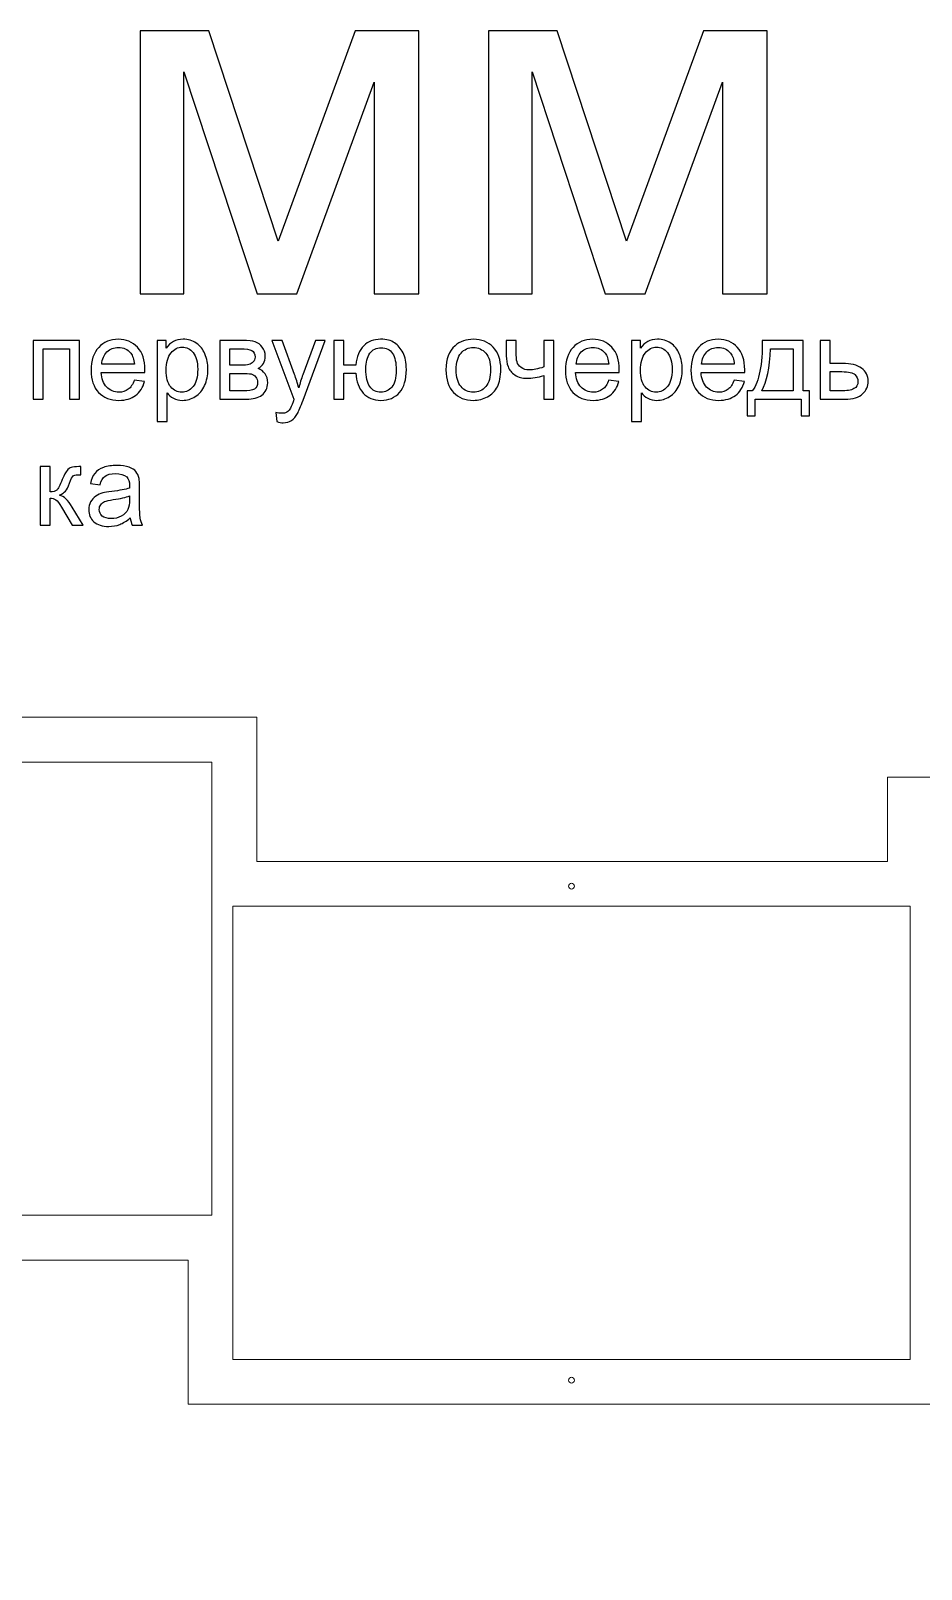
# Model space of a CAD drawing. Header units: millimetres. Extents: x 599 to 6075, y -2288 to 200.
# Drawn here: x 1973.8 to 2172.4, y -968 to -625.1 of the extents above; entities that cross this region are included whole.
import ezdxf

# ---------------------------------------------------------------- set-up
doc = ezdxf.new("R2010")
doc.units = ezdxf.units.MM
doc.header["$MEASUREMENT"] = 0
doc.layers.add('layer 1', color=7, linetype='Continuous')

msp = doc.modelspace()

# ---------------------------------------------------------------- linework, layer by layer
at = {"layer": 'layer 1', "color": 250}
for points in [[(1998.1856, -625.1335), (1998.1856, -625.1335), (2013.4726, -625.1335), (2013.4726, -625.1335), (2013.4726, -625.1335), (2013.4726, -625.1335), (2028.9668, -672.049), (2028.9668, -672.049), (2028.9668, -672.049), (2028.9668, -672.049), (2046.1177, -625.1335), (2046.1177, -625.1335), (2046.1177, -625.1335), (2046.1177, -625.1335), (2060.3128, -625.1335), (2060.3128, -625.1335), (2060.3128, -625.1335), (2060.3128, -625.1335), (2060.3128, -683.7591), (2060.3128, -683.7591), (2060.3128, -683.7591), (2060.3128, -683.7591), (2050.3725, -683.7591), (2050.3725, -683.7591), (2050.3725, -683.7591), (2050.3725, -683.7591), (2050.3725, -636.5612), (2050.3725, -636.5612), (2050.3725, -636.5612), (2050.3725, -636.5612), (2033.1086, -683.7591), (2033.1086, -683.7591), (2033.1086, -683.7591), (2033.1086, -683.7591), (2024.2225, -683.7591), (2024.2225, -683.7591), (2024.2225, -683.7591), (2024.2225, -683.7591), (2007.9, -634.302), (2007.9, -634.302), (2007.9, -634.302), (2007.9, -634.302), (2007.9, -683.7591), (2007.9, -683.7591), (2007.9, -683.7591), (2007.9, -683.7591), (1998.1856, -683.7591), (1998.1856, -683.7591), (1998.1856, -683.7591), (1998.1856, -683.7591), (1998.1856, -625.1335), (1998.1856, -625.1335)], [(2075.8447, -625.1335), (2075.8447, -625.1335), (2091.1317, -625.1335), (2091.1317, -625.1335), (2091.1317, -625.1335), (2091.1317, -625.1335), (2106.6259, -672.049), (2106.6259, -672.049), (2106.6259, -672.049), (2106.6259, -672.049), (2123.7768, -625.1335), (2123.7768, -625.1335), (2123.7768, -625.1335), (2123.7768, -625.1335), (2137.9719, -625.1335), (2137.9719, -625.1335), (2137.9719, -625.1335), (2137.9719, -625.1335), (2137.9719, -683.7591), (2137.9719, -683.7591), (2137.9719, -683.7591), (2137.9719, -683.7591), (2128.0316, -683.7591), (2128.0316, -683.7591), (2128.0316, -683.7591), (2128.0316, -683.7591), (2128.0316, -636.5612), (2128.0316, -636.5612), (2128.0316, -636.5612), (2128.0316, -636.5612), (2110.7677, -683.7591), (2110.7677, -683.7591), (2110.7677, -683.7591), (2110.7677, -683.7591), (2101.8816, -683.7591), (2101.8816, -683.7591), (2101.8816, -683.7591), (2101.8816, -683.7591), (2085.5591, -634.302), (2085.5591, -634.302), (2085.5591, -634.302), (2085.5591, -634.302), (2085.5591, -683.7591), (2085.5591, -683.7591), (2085.5591, -683.7591), (2085.5591, -683.7591), (2075.8447, -683.7591), (2075.8447, -683.7591), (2075.8447, -683.7591), (2075.8447, -683.7591), (2075.8447, -625.1335), (2075.8447, -625.1335)]]:
    msp.add_open_spline(points, degree=3, knots=[0, 0, 0, 0, 0.07142857, 0.07142857, 0.07142857, 0.07142857, 0.14285714, 0.14285714, 0.14285714, 0.14285714, 0.21428571, 0.21428571, 0.21428571, 0.21428571, 0.28571429, 0.28571429, 0.28571429, 0.28571429, 0.35714286, 0.35714286, 0.35714286, 0.35714286, 0.42857143, 0.42857143, 0.42857143, 0.42857143, 0.5, 0.5, 0.5, 0.5, 0.57142857, 0.57142857, 0.57142857, 0.57142857, 0.64285714, 0.64285714, 0.64285714, 0.64285714, 0.71428571, 0.71428571, 0.71428571, 0.71428571, 0.78571429, 0.78571429, 0.78571429, 0.78571429, 0.85714286, 0.85714286, 0.85714286, 0.85714286, 1, 1, 1, 1], dxfattribs=at)
at = {"layer": 'layer 1', "color": 114}
for points, knots in [([(1974.3281, -694.1688), (1974.3281, -694.1688), (1984.6434, -694.1688), (1984.6434, -694.1688), (1984.6434, -694.1688), (1984.6434, -694.1688), (1984.6434, -707.2264), (1984.6434, -707.2264), (1984.6434, -707.2264), (1984.6434, -707.2264), (1982.4294, -707.2264), (1982.4294, -707.2264), (1982.4294, -707.2264), (1982.4294, -707.2264), (1982.4294, -696.0054), (1982.4294, -696.0054), (1982.4294, -696.0054), (1982.4294, -696.0054), (1976.5421, -696.0054), (1976.5421, -696.0054), (1976.5421, -696.0054), (1976.5421, -696.0054), (1976.5421, -707.2264), (1976.5421, -707.2264), (1976.5421, -707.2264), (1976.5421, -707.2264), (1974.3281, -707.2264), (1974.3281, -707.2264), (1974.3281, -707.2264), (1974.3281, -707.2264), (1974.3281, -694.1688), (1974.3281, -694.1688)], [0, 0, 0, 0, 0.11111111, 0.11111111, 0.11111111, 0.11111111, 0.22222222, 0.22222222, 0.22222222, 0.22222222, 0.33333333, 0.33333333, 0.33333333, 0.33333333, 0.44444444, 0.44444444, 0.44444444, 0.44444444, 0.55555556, 0.55555556, 0.55555556, 0.55555556, 0.66666667, 0.66666667, 0.66666667, 0.66666667, 0.77777778, 0.77777778, 0.77777778, 0.77777778, 1, 1, 1, 1]), ([(1996.8582, -702.9997), (1996.8582, -702.9997), (1999.1477, -703.3016), (1999.1477, -703.3016), (1999.1477, -703.3016), (1998.7912, -704.6308), (1998.1245, -705.6665), (1997.1517, -706.4003), (1997.1517, -706.4003), (1996.1789, -707.1341), (1994.9377, -707.5032), (1993.4239, -707.5032), (1993.4239, -707.5032), (1991.5202, -707.5032), (1990.0107, -706.9161), (1988.8953, -705.742), (1988.8953, -705.742), (1987.7799, -704.5721), (1987.2222, -702.9242), (1987.2222, -700.8066), (1987.2222, -700.8066), (1987.2222, -698.6178), (1987.7841, -696.9153), (1988.9121, -695.7077), (1988.9121, -695.7077), (1990.04, -694.4958), (1991.5034, -693.892), (1993.3023, -693.892), (1993.3023, -693.892), (1995.0425, -693.892), (1996.464, -694.4833), (1997.5668, -695.6699), (1997.5668, -695.6699), (1998.6696, -696.8566), (1999.2231, -698.5255), (1999.2231, -700.6766), (1999.2231, -700.6766), (1999.2231, -700.8066), (1999.2189, -701.0037), (1999.2105, -701.2637), (1999.2105, -701.2637), (1999.2105, -701.2637), (1989.4865, -701.2637), (1989.4865, -701.2637), (1989.4865, -701.2637), (1989.5704, -702.6936), (1989.9729, -703.7922), (1990.7025, -704.5511), (1990.7025, -704.5511), (1991.428, -705.3101), (1992.3379, -705.6917), (1993.4239, -705.6917), (1993.4239, -705.6917), (1994.2332, -705.6917), (1994.9251, -705.4778), (1995.4954, -705.0501), (1995.4954, -705.0501), (1996.0698, -704.6224), (1996.5227, -703.9389), (1996.8582, -702.9997)], [0, 0, 0, 0, 0.0625, 0.0625, 0.0625, 0.0625, 0.125, 0.125, 0.125, 0.125, 0.1875, 0.1875, 0.1875, 0.1875, 0.25, 0.25, 0.25, 0.25, 0.3125, 0.3125, 0.3125, 0.3125, 0.375, 0.375, 0.375, 0.375, 0.4375, 0.4375, 0.4375, 0.4375, 0.5, 0.5, 0.5, 0.5, 0.5625, 0.5625, 0.5625, 0.5625, 0.625, 0.625, 0.625, 0.625, 0.6875, 0.6875, 0.6875, 0.6875, 0.75, 0.75, 0.75, 0.75, 0.8125, 0.8125, 0.8125, 0.8125, 0.875, 0.875, 0.875, 0.875, 1, 1, 1, 1]), ([(1989.6123, -699.4522), (1989.6123, -699.4522), (1996.8833, -699.4522), (1996.8833, -699.4522), (1996.8833, -699.4522), (1996.7869, -698.3536), (1996.5059, -697.5317), (1996.0489, -696.9824), (1996.0489, -696.9824), (1995.3486, -696.1312), (1994.4345, -695.7035), (1993.3149, -695.7035), (1993.3149, -695.7035), (1992.3002, -695.7035), (1991.4489, -696.0431), (1990.7571, -696.7224), (1990.7571, -696.7224), (1990.0694, -697.4017), (1989.6878, -698.3117), (1989.6123, -699.4522)], [0, 0, 0, 0, 0.16666667, 0.16666667, 0.16666667, 0.16666667, 0.33333333, 0.33333333, 0.33333333, 0.33333333, 0.5, 0.5, 0.5, 0.5, 0.66666667, 0.66666667, 0.66666667, 0.66666667, 1, 1, 1, 1]), ([(2001.9445, -712.2331), (2001.9445, -712.2331), (2001.9445, -694.1688), (2001.9445, -694.1688), (2001.9445, -694.1688), (2001.9445, -694.1688), (2003.9572, -694.1688), (2003.9572, -694.1688), (2003.9572, -694.1688), (2003.9572, -694.1688), (2003.9572, -695.8838), (2003.9572, -695.8838), (2003.9572, -695.8838), (2004.4311, -695.2213), (2004.9678, -694.7223), (2005.5674, -694.391), (2005.5674, -694.391), (2006.1629, -694.0598), (2006.8883, -693.892), (2007.7395, -693.892), (2007.7395, -693.892), (2008.8549, -693.892), (2009.8361, -694.1772), (2010.6873, -694.7516), (2010.6873, -694.7516), (2011.5385, -695.3219), (2012.1801, -696.1312), (2012.6162, -697.1711), (2012.6162, -697.1711), (2013.0481, -698.2152), (2013.2661, -699.3558), (2013.2661, -700.6011), (2013.2661, -700.6011), (2013.2661, -701.9304), (2013.0271, -703.1296), (2012.5491, -704.1989), (2012.5491, -704.1989), (2012.0711, -705.264), (2011.375, -706.0817), (2010.4609, -706.6519), (2010.4609, -706.6519), (2009.551, -707.218), (2008.5907, -707.5032), (2007.5844, -707.5032), (2007.5844, -707.5032), (2006.8464, -707.5032), (2006.1838, -707.348), (2005.601, -707.0377), (2005.601, -707.0377), (2005.0139, -706.7274), (2004.5359, -706.3374), (2004.1585, -705.8636), (2004.1585, -705.8636), (2004.1585, -705.8636), (2004.1585, -712.2331), (2004.1585, -712.2331), (2004.1585, -712.2331), (2004.1585, -712.2331), (2001.9445, -712.2331), (2001.9445, -712.2331)], [0, 0, 0, 0, 0.0625, 0.0625, 0.0625, 0.0625, 0.125, 0.125, 0.125, 0.125, 0.1875, 0.1875, 0.1875, 0.1875, 0.25, 0.25, 0.25, 0.25, 0.3125, 0.3125, 0.3125, 0.3125, 0.375, 0.375, 0.375, 0.375, 0.4375, 0.4375, 0.4375, 0.4375, 0.5, 0.5, 0.5, 0.5, 0.5625, 0.5625, 0.5625, 0.5625, 0.625, 0.625, 0.625, 0.625, 0.6875, 0.6875, 0.6875, 0.6875, 0.75, 0.75, 0.75, 0.75, 0.8125, 0.8125, 0.8125, 0.8125, 0.875, 0.875, 0.875, 0.875, 1, 1, 1, 1]), ([(2003.9572, -700.7773), (2003.9572, -702.4503), (2004.2969, -703.6873), (2004.972, -704.4882), (2004.972, -704.4882), (2005.6513, -705.2891), (2006.4732, -705.6917), (2007.4376, -705.6917), (2007.4376, -705.6917), (2008.4188, -705.6917), (2009.2574, -705.2766), (2009.9535, -704.4463), (2009.9535, -704.4463), (2010.6538, -703.6161), (2011.0018, -702.3329), (2011.0018, -700.5928), (2011.0018, -700.5928), (2011.0018, -698.9323), (2010.6622, -697.6911), (2009.9787, -696.865), (2009.9787, -696.865), (2009.2952, -696.0389), (2008.4817, -695.628), (2007.534, -695.628), (2007.534, -695.628), (2006.5948, -695.628), (2005.7645, -696.0683), (2005.0433, -696.9447), (2005.0433, -696.9447), (2004.3179, -697.8252), (2003.9572, -699.1), (2003.9572, -700.7773)], [0, 0, 0, 0, 0.11111111, 0.11111111, 0.11111111, 0.11111111, 0.22222222, 0.22222222, 0.22222222, 0.22222222, 0.33333333, 0.33333333, 0.33333333, 0.33333333, 0.44444444, 0.44444444, 0.44444444, 0.44444444, 0.55555556, 0.55555556, 0.55555556, 0.55555556, 0.66666667, 0.66666667, 0.66666667, 0.66666667, 0.77777778, 0.77777778, 0.77777778, 0.77777778, 1, 1, 1, 1]), ([(2015.9372, -694.1688), (2015.9372, -694.1688), (2021.0319, -694.1688), (2021.0319, -694.1688), (2021.0319, -694.1688), (2022.2815, -694.1688), (2023.2124, -694.2736), (2023.8246, -694.4833), (2023.8246, -694.4833), (2024.4326, -694.6929), (2024.9568, -695.0745), (2025.3929, -695.6322), (2025.3929, -695.6322), (2025.8332, -696.1941), (2026.0512, -696.8608), (2026.0512, -697.6407), (2026.0512, -697.6407), (2026.0512, -698.2655), (2025.9212, -698.8106), (2025.6654, -699.2719), (2025.6654, -699.2719), (2025.4055, -699.7373), (2025.0197, -700.1273), (2024.4997, -700.4376), (2024.4997, -700.4376), (2025.1119, -700.6431), (2025.6193, -701.0247), (2026.026, -701.5865), (2026.026, -701.5865), (2026.4286, -702.1442), (2026.6299, -702.811), (2026.6299, -703.5783), (2026.6299, -703.5783), (2026.5502, -704.8153), (2026.1057, -705.7336), (2025.3048, -706.3291), (2025.3048, -706.3291), (2024.5039, -706.9287), (2023.3382, -707.2264), (2021.8119, -707.2264), (2021.8119, -707.2264), (2021.8119, -707.2264), (2015.9372, -707.2264), (2015.9372, -707.2264), (2015.9372, -707.2264), (2015.9372, -707.2264), (2015.9372, -694.1688), (2015.9372, -694.1688)], [0, 0, 0, 0, 0.07692308, 0.07692308, 0.07692308, 0.07692308, 0.15384615, 0.15384615, 0.15384615, 0.15384615, 0.23076923, 0.23076923, 0.23076923, 0.23076923, 0.30769231, 0.30769231, 0.30769231, 0.30769231, 0.38461538, 0.38461538, 0.38461538, 0.38461538, 0.46153846, 0.46153846, 0.46153846, 0.46153846, 0.53846154, 0.53846154, 0.53846154, 0.53846154, 0.61538462, 0.61538462, 0.61538462, 0.61538462, 0.69230769, 0.69230769, 0.69230769, 0.69230769, 0.76923077, 0.76923077, 0.76923077, 0.76923077, 0.84615385, 0.84615385, 0.84615385, 0.84615385, 1, 1, 1, 1]), ([(2018.1512, -699.6786), (2018.1512, -699.6786), (2020.4994, -699.6786), (2020.4994, -699.6786), (2020.4994, -699.6786), (2021.4345, -699.6786), (2022.0802, -699.6283), (2022.4283, -699.5319), (2022.4283, -699.5319), (2022.7805, -699.4312), (2023.095, -699.2342), (2023.3718, -698.9323), (2023.3718, -698.9323), (2023.6485, -698.6345), (2023.7869, -698.2739), (2023.7869, -697.8546), (2023.7869, -697.8546), (2023.7869, -697.1627), (2023.5437, -696.6847), (2023.0615, -696.4121), (2023.0615, -696.4121), (2022.575, -696.1396), (2021.7448, -696.0054), (2020.5707, -696.0054), (2020.5707, -696.0054), (2020.5707, -696.0054), (2018.1512, -696.0054), (2018.1512, -696.0054), (2018.1512, -696.0054), (2018.1512, -696.0054), (2018.1512, -699.6786), (2018.1512, -699.6786)], [0, 0, 0, 0, 0.11111111, 0.11111111, 0.11111111, 0.11111111, 0.22222222, 0.22222222, 0.22222222, 0.22222222, 0.33333333, 0.33333333, 0.33333333, 0.33333333, 0.44444444, 0.44444444, 0.44444444, 0.44444444, 0.55555556, 0.55555556, 0.55555556, 0.55555556, 0.66666667, 0.66666667, 0.66666667, 0.66666667, 0.77777778, 0.77777778, 0.77777778, 0.77777778, 1, 1, 1, 1]), ([(2028.651, -712.2457), (2028.651, -712.2457), (2028.3994, -710.1994), (2028.3994, -710.1994), (2028.3994, -710.1994), (2028.8858, -710.3294), (2029.3051, -710.3965), (2029.6657, -710.3965), (2029.6657, -710.3965), (2030.1605, -710.3965), (2030.5547, -710.3126), (2030.8482, -710.1491), (2030.8482, -710.1491), (2031.1459, -709.9855), (2031.3891, -709.7549), (2031.5778, -709.4614), (2031.5778, -709.4614), (2031.7162, -709.2391), (2031.9426, -708.6898), (2032.2529, -707.8093), (2032.2529, -707.8093), (2032.2949, -707.6877), (2032.3578, -707.5073), (2032.45, -707.2683), (2032.45, -707.2683), (2032.45, -707.2683), (2027.4936, -694.1688), (2027.4936, -694.1688), (2027.4936, -694.1688), (2027.4936, -694.1688), (2029.8586, -694.1688), (2029.8586, -694.1688), (2029.8586, -694.1688), (2029.8586, -694.1688), (2032.5842, -701.7081), (2032.5842, -701.7081), (2032.5842, -701.7081), (2032.9406, -702.66), (2033.2551, -703.6664), (2033.536, -704.7231), (2033.536, -704.7231), (2033.7918, -703.7293), (2034.0937, -702.7481), (2034.446, -701.7836), (2034.446, -701.7836), (2034.446, -701.7836), (2037.2303, -694.1688), (2037.2303, -694.1688), (2037.2303, -694.1688), (2037.2303, -694.1688), (2039.4401, -694.1688), (2039.4401, -694.1688), (2039.4401, -694.1688), (2039.4401, -694.1688), (2034.5047, -707.4528), (2034.5047, -707.4528), (2034.5047, -707.4528), (2033.9721, -708.8827), (2033.557, -709.8639), (2033.2593, -710.4048), (2033.2593, -710.4048), (2032.8651, -711.1303), (2032.4123, -711.6628), (2031.9049, -712.0025), (2031.9049, -712.0025), (2031.3933, -712.3421), (2030.7853, -712.5098), (2030.0809, -712.5098), (2030.0809, -712.5098), (2029.6531, -712.5098), (2029.1751, -712.4218), (2028.651, -712.2457)], [0, 0, 0, 0, 0.05263158, 0.05263158, 0.05263158, 0.05263158, 0.10526316, 0.10526316, 0.10526316, 0.10526316, 0.15789474, 0.15789474, 0.15789474, 0.15789474, 0.21052632, 0.21052632, 0.21052632, 0.21052632, 0.26315789, 0.26315789, 0.26315789, 0.26315789, 0.31578947, 0.31578947, 0.31578947, 0.31578947, 0.36842105, 0.36842105, 0.36842105, 0.36842105, 0.42105263, 0.42105263, 0.42105263, 0.42105263, 0.47368421, 0.47368421, 0.47368421, 0.47368421, 0.52631579, 0.52631579, 0.52631579, 0.52631579, 0.57894737, 0.57894737, 0.57894737, 0.57894737, 0.63157895, 0.63157895, 0.63157895, 0.63157895, 0.68421053, 0.68421053, 0.68421053, 0.68421053, 0.73684211, 0.73684211, 0.73684211, 0.73684211, 0.78947368, 0.78947368, 0.78947368, 0.78947368, 0.84210526, 0.84210526, 0.84210526, 0.84210526, 0.89473684, 0.89473684, 0.89473684, 0.89473684, 1, 1, 1, 1]), ([(2041.3564, -694.1688), (2041.3564, -694.1688), (2043.5704, -694.1688), (2043.5704, -694.1688), (2043.5704, -694.1688), (2043.5704, -694.1688), (2043.5704, -699.6283), (2043.5704, -699.6283), (2043.5704, -699.6283), (2043.5704, -699.6283), (2046.2624, -699.6283), (2046.2624, -699.6283), (2046.2624, -699.6283), (2046.4595, -697.7665), (2047.0423, -696.345), (2048.011, -695.3638), (2048.011, -695.3638), (2048.9838, -694.3826), (2050.2418, -693.892), (2051.789, -693.892), (2051.789, -693.892), (2053.1057, -693.892), (2054.1456, -694.1562), (2054.9046, -694.6887), (2054.9046, -694.6887), (2055.6678, -695.2213), (2056.2967, -695.9509), (2056.7915, -696.886), (2056.7915, -696.886), (2057.2863, -697.8169), (2057.5337, -699.0706), (2057.5337, -700.6473), (2057.5337, -700.6473), (2057.5337, -702.8948), (2057.0222, -704.6015), (2055.999, -705.763), (2055.999, -705.763), (2054.9759, -706.9245), (2053.5879, -707.5032), (2051.8352, -707.5032), (2051.8352, -707.5032), (2050.2082, -707.5032), (2048.9041, -706.9622), (2047.9187, -705.8846), (2047.9187, -705.8846), (2046.9375, -704.8027), (2046.384, -703.3225), (2046.2624, -701.4398), (2046.2624, -701.4398), (2046.2624, -701.4398), (2043.5704, -701.4398), (2043.5704, -701.4398), (2043.5704, -701.4398), (2043.5704, -701.4398), (2043.5704, -707.2264), (2043.5704, -707.2264), (2043.5704, -707.2264), (2043.5704, -707.2264), (2041.3564, -707.2264), (2041.3564, -707.2264), (2041.3564, -707.2264), (2041.3564, -707.2264), (2041.3564, -694.1688), (2041.3564, -694.1688)], [0, 0, 0, 0, 0.05882353, 0.05882353, 0.05882353, 0.05882353, 0.11764706, 0.11764706, 0.11764706, 0.11764706, 0.17647059, 0.17647059, 0.17647059, 0.17647059, 0.23529412, 0.23529412, 0.23529412, 0.23529412, 0.29411765, 0.29411765, 0.29411765, 0.29411765, 0.35294118, 0.35294118, 0.35294118, 0.35294118, 0.41176471, 0.41176471, 0.41176471, 0.41176471, 0.47058824, 0.47058824, 0.47058824, 0.47058824, 0.52941176, 0.52941176, 0.52941176, 0.52941176, 0.58823529, 0.58823529, 0.58823529, 0.58823529, 0.64705882, 0.64705882, 0.64705882, 0.64705882, 0.70588235, 0.70588235, 0.70588235, 0.70588235, 0.76470588, 0.76470588, 0.76470588, 0.76470588, 0.82352941, 0.82352941, 0.82352941, 0.82352941, 0.88235294, 0.88235294, 0.88235294, 0.88235294, 1, 1, 1, 1]), ([(2051.9107, -695.779), (2050.8288, -695.779), (2049.986, -696.1941), (2049.3822, -697.0243), (2049.3822, -697.0243), (2048.7783, -697.8504), (2048.4764, -699.0119), (2048.4764, -700.5089), (2048.4764, -700.5089), (2048.4764, -702.2994), (2048.7783, -703.6077), (2049.3863, -704.4421), (2049.3863, -704.4421), (2049.9944, -705.2766), (2050.8078, -705.6917), (2051.8226, -705.6917), (2051.8226, -705.6917), (2052.8332, -705.6917), (2053.6592, -705.3059), (2054.305, -704.5344), (2054.305, -704.5344), (2054.9465, -703.7628), (2055.2694, -702.5174), (2055.2694, -700.8024), (2055.2694, -700.8024), (2055.2694, -699.1293), (2054.9885, -697.8714), (2054.4308, -697.0369), (2054.4308, -697.0369), (2053.8731, -696.1983), (2053.0344, -695.779), (2051.9107, -695.779)], [0, 0, 0, 0, 0.11111111, 0.11111111, 0.11111111, 0.11111111, 0.22222222, 0.22222222, 0.22222222, 0.22222222, 0.33333333, 0.33333333, 0.33333333, 0.33333333, 0.44444444, 0.44444444, 0.44444444, 0.44444444, 0.55555556, 0.55555556, 0.55555556, 0.55555556, 0.66666667, 0.66666667, 0.66666667, 0.66666667, 0.77777778, 0.77777778, 0.77777778, 0.77777778, 1, 1, 1, 1]), ([(2066.3605, -700.6976), (2066.3605, -698.2865), (2067.0314, -696.5002), (2068.3774, -695.3387), (2068.3774, -695.3387), (2069.497, -694.3742), (2070.8681, -693.892), (2072.4825, -693.892), (2072.4825, -693.892), (2074.273, -693.892), (2075.7406, -694.4791), (2076.8812, -695.6532), (2076.8812, -695.6532), (2078.0175, -696.8231), (2078.5878, -698.4458), (2078.5878, -700.5131), (2078.5878, -700.5131), (2078.5878, -702.1904), (2078.3362, -703.507), (2077.833, -704.4673), (2077.833, -704.4673), (2077.3299, -705.4275), (2076.5961, -706.1739), (2075.6316, -706.7064), (2075.6316, -706.7064), (2074.6714, -707.239), (2073.6189, -707.5032), (2072.4825, -707.5032), (2072.4825, -707.5032), (2070.6543, -707.5032), (2069.1783, -706.9203), (2068.0503, -705.7504), (2068.0503, -705.7504), (2066.9223, -704.5805), (2066.3605, -702.8948), (2066.3605, -700.6976)], [0, 0, 0, 0, 0.1, 0.1, 0.1, 0.1, 0.2, 0.2, 0.2, 0.2, 0.3, 0.3, 0.3, 0.3, 0.4, 0.4, 0.4, 0.4, 0.5, 0.5, 0.5, 0.5, 0.6, 0.6, 0.6, 0.6, 0.7, 0.7, 0.7, 0.7, 0.8, 0.8, 0.8, 0.8, 1, 1, 1, 1]), ([(2068.6248, -700.7018), (2068.6248, -702.3707), (2068.9896, -703.6202), (2069.7192, -704.4463), (2069.7192, -704.4463), (2070.453, -705.2766), (2071.3713, -705.6917), (2072.4825, -705.6917), (2072.4825, -705.6917), (2073.5811, -705.6917), (2074.4953, -705.2766), (2075.2291, -704.4421), (2075.2291, -704.4421), (2075.9587, -703.6077), (2076.3235, -702.3371), (2076.3235, -700.6305), (2076.3235, -700.6305), (2076.3235, -699.0203), (2075.9545, -697.8001), (2075.2207, -696.974), (2075.2207, -696.974), (2074.4869, -696.1438), (2073.5728, -695.7286), (2072.4825, -695.7286), (2072.4825, -695.7286), (2071.3713, -695.7286), (2070.453, -696.1396), (2069.7192, -696.9656), (2069.7192, -696.9656), (2068.9896, -697.7917), (2068.6248, -699.0371), (2068.6248, -700.7018)], [0, 0, 0, 0, 0.11111111, 0.11111111, 0.11111111, 0.11111111, 0.22222222, 0.22222222, 0.22222222, 0.22222222, 0.33333333, 0.33333333, 0.33333333, 0.33333333, 0.44444444, 0.44444444, 0.44444444, 0.44444444, 0.55555556, 0.55555556, 0.55555556, 0.55555556, 0.66666667, 0.66666667, 0.66666667, 0.66666667, 0.77777778, 0.77777778, 0.77777778, 0.77777778, 1, 1, 1, 1]), ([(2079.7997, -694.1688), (2079.7997, -694.1688), (2082.0137, -694.1688), (2082.0137, -694.1688), (2082.0137, -694.1688), (2082.0137, -694.1688), (2082.0137, -696.6344), (2082.0137, -696.6344), (2082.0137, -696.6344), (2082.0137, -697.6994), (2082.0766, -698.471), (2082.2066, -698.949), (2082.2066, -698.949), (2082.3323, -699.427), (2082.6385, -699.8464), (2083.1249, -700.2028), (2083.1249, -700.2028), (2083.6071, -700.5592), (2084.2151, -700.7353), (2084.9489, -700.7353), (2084.9489, -700.7353), (2085.7875, -700.7353), (2086.8694, -700.5131), (2088.2028, -700.0728), (2088.2028, -700.0728), (2088.2028, -700.0728), (2088.2028, -694.1688), (2088.2028, -694.1688), (2088.2028, -694.1688), (2088.2028, -694.1688), (2090.4168, -694.1688), (2090.4168, -694.1688), (2090.4168, -694.1688), (2090.4168, -694.1688), (2090.4168, -707.2264), (2090.4168, -707.2264), (2090.4168, -707.2264), (2090.4168, -707.2264), (2088.2028, -707.2264), (2088.2028, -707.2264), (2088.2028, -707.2264), (2088.2028, -707.2264), (2088.2028, -701.9555), (2088.2028, -701.9555), (2088.2028, -701.9555), (2086.84, -702.3833), (2085.5653, -702.5971), (2084.3828, -702.5971), (2084.3828, -702.5971), (2083.389, -702.5971), (2082.5127, -702.3455), (2081.7537, -701.8423), (2081.7537, -701.8423), (2080.9947, -701.3391), (2080.479, -700.7227), (2080.2064, -699.9931), (2080.2064, -699.9931), (2079.9338, -699.2635), (2079.7997, -698.4626), (2079.7997, -697.5862), (2079.7997, -697.5862), (2079.7997, -697.5862), (2079.7997, -694.1688), (2079.7997, -694.1688)], [0, 0, 0, 0, 0.05882353, 0.05882353, 0.05882353, 0.05882353, 0.11764706, 0.11764706, 0.11764706, 0.11764706, 0.17647059, 0.17647059, 0.17647059, 0.17647059, 0.23529412, 0.23529412, 0.23529412, 0.23529412, 0.29411765, 0.29411765, 0.29411765, 0.29411765, 0.35294118, 0.35294118, 0.35294118, 0.35294118, 0.41176471, 0.41176471, 0.41176471, 0.41176471, 0.47058824, 0.47058824, 0.47058824, 0.47058824, 0.52941176, 0.52941176, 0.52941176, 0.52941176, 0.58823529, 0.58823529, 0.58823529, 0.58823529, 0.64705882, 0.64705882, 0.64705882, 0.64705882, 0.70588235, 0.70588235, 0.70588235, 0.70588235, 0.76470588, 0.76470588, 0.76470588, 0.76470588, 0.82352941, 0.82352941, 0.82352941, 0.82352941, 0.88235294, 0.88235294, 0.88235294, 0.88235294, 1, 1, 1, 1]), ([(2102.6442, -702.9997), (2102.6442, -702.9997), (2104.9337, -703.3016), (2104.9337, -703.3016), (2104.9337, -703.3016), (2104.5772, -704.6308), (2103.9105, -705.6665), (2102.9377, -706.4003), (2102.9377, -706.4003), (2101.9649, -707.1341), (2100.7237, -707.5032), (2099.2099, -707.5032), (2099.2099, -707.5032), (2097.3062, -707.5032), (2095.7967, -706.9161), (2094.6813, -705.742), (2094.6813, -705.742), (2093.5659, -704.5721), (2093.0082, -702.9242), (2093.0082, -700.8066), (2093.0082, -700.8066), (2093.0082, -698.6178), (2093.5701, -696.9153), (2094.6981, -695.7077), (2094.6981, -695.7077), (2095.826, -694.4958), (2097.2894, -693.892), (2099.0883, -693.892), (2099.0883, -693.892), (2100.8285, -693.892), (2102.25, -694.4833), (2103.3528, -695.6699), (2103.3528, -695.6699), (2104.4556, -696.8566), (2105.0091, -698.5255), (2105.0091, -700.6766), (2105.0091, -700.6766), (2105.0091, -700.8066), (2105.0049, -701.0037), (2104.9965, -701.2637), (2104.9965, -701.2637), (2104.9965, -701.2637), (2095.2725, -701.2637), (2095.2725, -701.2637), (2095.2725, -701.2637), (2095.3564, -702.6936), (2095.7589, -703.7922), (2096.4885, -704.5511), (2096.4885, -704.5511), (2097.214, -705.3101), (2098.1239, -705.6917), (2099.2099, -705.6917), (2099.2099, -705.6917), (2100.0192, -705.6917), (2100.7111, -705.4778), (2101.2814, -705.0501), (2101.2814, -705.0501), (2101.8558, -704.6224), (2102.3087, -703.9389), (2102.6442, -702.9997)], [0, 0, 0, 0, 0.0625, 0.0625, 0.0625, 0.0625, 0.125, 0.125, 0.125, 0.125, 0.1875, 0.1875, 0.1875, 0.1875, 0.25, 0.25, 0.25, 0.25, 0.3125, 0.3125, 0.3125, 0.3125, 0.375, 0.375, 0.375, 0.375, 0.4375, 0.4375, 0.4375, 0.4375, 0.5, 0.5, 0.5, 0.5, 0.5625, 0.5625, 0.5625, 0.5625, 0.625, 0.625, 0.625, 0.625, 0.6875, 0.6875, 0.6875, 0.6875, 0.75, 0.75, 0.75, 0.75, 0.8125, 0.8125, 0.8125, 0.8125, 0.875, 0.875, 0.875, 0.875, 1, 1, 1, 1]), ([(2095.3983, -699.4522), (2095.3983, -699.4522), (2102.6693, -699.4522), (2102.6693, -699.4522), (2102.6693, -699.4522), (2102.5729, -698.3536), (2102.2919, -697.5317), (2101.8349, -696.9824), (2101.8349, -696.9824), (2101.1346, -696.1312), (2100.2205, -695.7035), (2099.1009, -695.7035), (2099.1009, -695.7035), (2098.0862, -695.7035), (2097.2349, -696.0431), (2096.5431, -696.7224), (2096.5431, -696.7224), (2095.8554, -697.4017), (2095.4738, -698.3117), (2095.3983, -699.4522)], [0, 0, 0, 0, 0.16666667, 0.16666667, 0.16666667, 0.16666667, 0.33333333, 0.33333333, 0.33333333, 0.33333333, 0.5, 0.5, 0.5, 0.5, 0.66666667, 0.66666667, 0.66666667, 0.66666667, 1, 1, 1, 1]), ([(2107.7305, -712.2331), (2107.7305, -712.2331), (2107.7305, -694.1688), (2107.7305, -694.1688), (2107.7305, -694.1688), (2107.7305, -694.1688), (2109.7432, -694.1688), (2109.7432, -694.1688), (2109.7432, -694.1688), (2109.7432, -694.1688), (2109.7432, -695.8838), (2109.7432, -695.8838), (2109.7432, -695.8838), (2110.2171, -695.2213), (2110.7538, -694.7223), (2111.3534, -694.391), (2111.3534, -694.391), (2111.9489, -694.0598), (2112.6743, -693.892), (2113.5255, -693.892), (2113.5255, -693.892), (2114.6409, -693.892), (2115.6221, -694.1772), (2116.4733, -694.7516), (2116.4733, -694.7516), (2117.3245, -695.3219), (2117.9661, -696.1312), (2118.4022, -697.1711), (2118.4022, -697.1711), (2118.8341, -698.2152), (2119.0521, -699.3558), (2119.0521, -700.6011), (2119.0521, -700.6011), (2119.0521, -701.9304), (2118.8131, -703.1296), (2118.3351, -704.1989), (2118.3351, -704.1989), (2117.8571, -705.264), (2117.161, -706.0817), (2116.2469, -706.6519), (2116.2469, -706.6519), (2115.337, -707.218), (2114.3767, -707.5032), (2113.3704, -707.5032), (2113.3704, -707.5032), (2112.6324, -707.5032), (2111.9698, -707.348), (2111.387, -707.0377), (2111.387, -707.0377), (2110.7999, -706.7274), (2110.3219, -706.3374), (2109.9445, -705.8636), (2109.9445, -705.8636), (2109.9445, -705.8636), (2109.9445, -712.2331), (2109.9445, -712.2331), (2109.9445, -712.2331), (2109.9445, -712.2331), (2107.7305, -712.2331), (2107.7305, -712.2331)], [0, 0, 0, 0, 0.0625, 0.0625, 0.0625, 0.0625, 0.125, 0.125, 0.125, 0.125, 0.1875, 0.1875, 0.1875, 0.1875, 0.25, 0.25, 0.25, 0.25, 0.3125, 0.3125, 0.3125, 0.3125, 0.375, 0.375, 0.375, 0.375, 0.4375, 0.4375, 0.4375, 0.4375, 0.5, 0.5, 0.5, 0.5, 0.5625, 0.5625, 0.5625, 0.5625, 0.625, 0.625, 0.625, 0.625, 0.6875, 0.6875, 0.6875, 0.6875, 0.75, 0.75, 0.75, 0.75, 0.8125, 0.8125, 0.8125, 0.8125, 0.875, 0.875, 0.875, 0.875, 1, 1, 1, 1]), ([(2109.7432, -700.7773), (2109.7432, -702.4503), (2110.0829, -703.6873), (2110.758, -704.4882), (2110.758, -704.4882), (2111.4373, -705.2891), (2112.2592, -705.6917), (2113.2236, -705.6917), (2113.2236, -705.6917), (2114.2048, -705.6917), (2115.0434, -705.2766), (2115.7395, -704.4463), (2115.7395, -704.4463), (2116.4398, -703.6161), (2116.7878, -702.3329), (2116.7878, -700.5928), (2116.7878, -700.5928), (2116.7878, -698.9323), (2116.4482, -697.6911), (2115.7647, -696.865), (2115.7647, -696.865), (2115.0812, -696.0389), (2114.2677, -695.628), (2113.32, -695.628), (2113.32, -695.628), (2112.3808, -695.628), (2111.5505, -696.0683), (2110.8293, -696.9447), (2110.8293, -696.9447), (2110.1039, -697.8252), (2109.7432, -699.1), (2109.7432, -700.7773)], [0, 0, 0, 0, 0.11111111, 0.11111111, 0.11111111, 0.11111111, 0.22222222, 0.22222222, 0.22222222, 0.22222222, 0.33333333, 0.33333333, 0.33333333, 0.33333333, 0.44444444, 0.44444444, 0.44444444, 0.44444444, 0.55555556, 0.55555556, 0.55555556, 0.55555556, 0.66666667, 0.66666667, 0.66666667, 0.66666667, 0.77777778, 0.77777778, 0.77777778, 0.77777778, 1, 1, 1, 1]), ([(2130.6296, -702.9997), (2130.6296, -702.9997), (2132.9191, -703.3016), (2132.9191, -703.3016), (2132.9191, -703.3016), (2132.5626, -704.6308), (2131.8959, -705.6665), (2130.9231, -706.4003), (2130.9231, -706.4003), (2129.9503, -707.1341), (2128.7091, -707.5032), (2127.1953, -707.5032), (2127.1953, -707.5032), (2125.2916, -707.5032), (2123.7821, -706.9161), (2122.6667, -705.742), (2122.6667, -705.742), (2121.5513, -704.5721), (2120.9936, -702.9242), (2120.9936, -700.8066), (2120.9936, -700.8066), (2120.9936, -698.6178), (2121.5555, -696.9153), (2122.6835, -695.7077), (2122.6835, -695.7077), (2123.8114, -694.4958), (2125.2748, -693.892), (2127.0737, -693.892), (2127.0737, -693.892), (2128.8139, -693.892), (2130.2354, -694.4833), (2131.3382, -695.6699), (2131.3382, -695.6699), (2132.441, -696.8566), (2132.9945, -698.5255), (2132.9945, -700.6766), (2132.9945, -700.6766), (2132.9945, -700.8066), (2132.9903, -701.0037), (2132.9819, -701.2637), (2132.9819, -701.2637), (2132.9819, -701.2637), (2123.2579, -701.2637), (2123.2579, -701.2637), (2123.2579, -701.2637), (2123.3418, -702.6936), (2123.7443, -703.7922), (2124.4739, -704.5511), (2124.4739, -704.5511), (2125.1994, -705.3101), (2126.1093, -705.6917), (2127.1953, -705.6917), (2127.1953, -705.6917), (2128.0046, -705.6917), (2128.6965, -705.4778), (2129.2668, -705.0501), (2129.2668, -705.0501), (2129.8412, -704.6224), (2130.2941, -703.9389), (2130.6296, -702.9997)], [0, 0, 0, 0, 0.0625, 0.0625, 0.0625, 0.0625, 0.125, 0.125, 0.125, 0.125, 0.1875, 0.1875, 0.1875, 0.1875, 0.25, 0.25, 0.25, 0.25, 0.3125, 0.3125, 0.3125, 0.3125, 0.375, 0.375, 0.375, 0.375, 0.4375, 0.4375, 0.4375, 0.4375, 0.5, 0.5, 0.5, 0.5, 0.5625, 0.5625, 0.5625, 0.5625, 0.625, 0.625, 0.625, 0.625, 0.6875, 0.6875, 0.6875, 0.6875, 0.75, 0.75, 0.75, 0.75, 0.8125, 0.8125, 0.8125, 0.8125, 0.875, 0.875, 0.875, 0.875, 1, 1, 1, 1]), ([(2123.3837, -699.4522), (2123.3837, -699.4522), (2130.6547, -699.4522), (2130.6547, -699.4522), (2130.6547, -699.4522), (2130.5583, -698.3536), (2130.2773, -697.5317), (2129.8203, -696.9824), (2129.8203, -696.9824), (2129.12, -696.1312), (2128.2059, -695.7035), (2127.0863, -695.7035), (2127.0863, -695.7035), (2126.0716, -695.7035), (2125.2203, -696.0431), (2124.5285, -696.7224), (2124.5285, -696.7224), (2123.8408, -697.4017), (2123.4592, -698.3117), (2123.3837, -699.4522)], [0, 0, 0, 0, 0.16666667, 0.16666667, 0.16666667, 0.16666667, 0.33333333, 0.33333333, 0.33333333, 0.33333333, 0.5, 0.5, 0.5, 0.5, 0.66666667, 0.66666667, 0.66666667, 0.66666667, 1, 1, 1, 1]), ([(2136.8984, -694.1688), (2136.8984, -694.1688), (2146.006, -694.1688), (2146.006, -694.1688), (2146.006, -694.1688), (2146.006, -694.1688), (2146.006, -705.4149), (2146.006, -705.4149), (2146.006, -705.4149), (2146.006, -705.4149), (2147.4149, -705.4149), (2147.4149, -705.4149), (2147.4149, -705.4149), (2147.4149, -705.4149), (2147.4149, -710.9248), (2147.4149, -710.9248), (2147.4149, -710.9248), (2147.4149, -710.9248), (2145.6035, -710.9248), (2145.6035, -710.9248), (2145.6035, -710.9248), (2145.6035, -710.9248), (2145.6035, -707.2264), (2145.6035, -707.2264), (2145.6035, -707.2264), (2145.6035, -707.2264), (2135.3134, -707.2264), (2135.3134, -707.2264), (2135.3134, -707.2264), (2135.3134, -707.2264), (2135.3134, -710.9248), (2135.3134, -710.9248), (2135.3134, -710.9248), (2135.3134, -710.9248), (2133.5019, -710.9248), (2133.5019, -710.9248), (2133.5019, -710.9248), (2133.5019, -710.9248), (2133.5019, -705.4149), (2133.5019, -705.4149), (2133.5019, -705.4149), (2133.5019, -705.4149), (2134.6592, -705.4149), (2134.6592, -705.4149), (2134.6592, -705.4149), (2136.2191, -703.2974), (2136.9655, -699.5487), (2136.8984, -694.1688)], [0, 0, 0, 0, 0.07692308, 0.07692308, 0.07692308, 0.07692308, 0.15384615, 0.15384615, 0.15384615, 0.15384615, 0.23076923, 0.23076923, 0.23076923, 0.23076923, 0.30769231, 0.30769231, 0.30769231, 0.30769231, 0.38461538, 0.38461538, 0.38461538, 0.38461538, 0.46153846, 0.46153846, 0.46153846, 0.46153846, 0.53846154, 0.53846154, 0.53846154, 0.53846154, 0.61538462, 0.61538462, 0.61538462, 0.61538462, 0.69230769, 0.69230769, 0.69230769, 0.69230769, 0.76923077, 0.76923077, 0.76923077, 0.76923077, 0.84615385, 0.84615385, 0.84615385, 0.84615385, 1, 1, 1, 1]), ([(2138.735, -696.0054), (2138.5715, -700.2447), (2137.9173, -703.3812), (2136.7726, -705.4149), (2136.7726, -705.4149), (2136.7726, -705.4149), (2143.792, -705.4149), (2143.792, -705.4149), (2143.792, -705.4149), (2143.792, -705.4149), (2143.792, -696.0054), (2143.792, -696.0054), (2143.792, -696.0054), (2143.792, -696.0054), (2138.735, -696.0054), (2138.735, -696.0054)], [0, 0, 0, 0, 0.2, 0.2, 0.2, 0.2, 0.4, 0.4, 0.4, 0.4, 0.6, 0.6, 0.6, 0.6, 1, 1, 1, 1]), ([(2149.7925, -694.1688), (2149.7925, -694.1688), (2152.0065, -694.1688), (2152.0065, -694.1688), (2152.0065, -694.1688), (2152.0065, -694.1688), (2152.0065, -699.2761), (2152.0065, -699.2761), (2152.0065, -699.2761), (2152.0065, -699.2761), (2154.8076, -699.2761), (2154.8076, -699.2761), (2154.8076, -699.2761), (2156.6358, -699.2761), (2158.0405, -699.6283), (2159.0301, -700.337), (2159.0301, -700.337), (2160.0155, -701.0456), (2160.5103, -702.0226), (2160.5103, -703.268), (2160.5103, -703.268), (2160.5103, -704.3583), (2160.0994, -705.2891), (2159.2733, -706.0649), (2159.2733, -706.0649), (2158.4514, -706.8406), (2157.1348, -707.2264), (2155.3233, -707.2264), (2155.3233, -707.2264), (2155.3233, -707.2264), (2149.7925, -707.2264), (2149.7925, -707.2264), (2149.7925, -707.2264), (2149.7925, -707.2264), (2149.7925, -694.1688), (2149.7925, -694.1688)], [0, 0, 0, 0, 0.1, 0.1, 0.1, 0.1, 0.2, 0.2, 0.2, 0.2, 0.3, 0.3, 0.3, 0.3, 0.4, 0.4, 0.4, 0.4, 0.5, 0.5, 0.5, 0.5, 0.6, 0.6, 0.6, 0.6, 0.7, 0.7, 0.7, 0.7, 0.8, 0.8, 0.8, 0.8, 1, 1, 1, 1]), ([(2018.1512, -705.4149), (2018.1512, -705.4149), (2021.0571, -705.4149), (2021.0571, -705.4149), (2021.0571, -705.4149), (2022.3067, -705.4149), (2023.1663, -705.2682), (2023.6317, -704.9788), (2023.6317, -704.9788), (2024.0972, -704.6853), (2024.3404, -704.1863), (2024.3655, -703.4693), (2024.3655, -703.4693), (2024.3655, -703.0542), (2024.2314, -702.6642), (2023.963, -702.3078), (2023.963, -702.3078), (2023.6904, -701.9514), (2023.3382, -701.7249), (2022.9063, -701.6327), (2022.9063, -701.6327), (2022.4744, -701.5362), (2021.7783, -701.4901), (2020.8223, -701.4901), (2020.8223, -701.4901), (2020.8223, -701.4901), (2018.1512, -701.4901), (2018.1512, -701.4901), (2018.1512, -701.4901), (2018.1512, -701.4901), (2018.1512, -705.4149), (2018.1512, -705.4149)], [0, 0, 0, 0, 0.11111111, 0.11111111, 0.11111111, 0.11111111, 0.22222222, 0.22222222, 0.22222222, 0.22222222, 0.33333333, 0.33333333, 0.33333333, 0.33333333, 0.44444444, 0.44444444, 0.44444444, 0.44444444, 0.55555556, 0.55555556, 0.55555556, 0.55555556, 0.66666667, 0.66666667, 0.66666667, 0.66666667, 0.77777778, 0.77777778, 0.77777778, 0.77777778, 1, 1, 1, 1]), ([(2152.0065, -705.4149), (2152.0065, -705.4149), (2154.3379, -705.4149), (2154.3379, -705.4149), (2154.3379, -705.4149), (2155.7426, -705.4149), (2156.7448, -705.243), (2157.3444, -704.8992), (2157.3444, -704.8992), (2157.9441, -704.5553), (2158.246, -704.0186), (2158.246, -703.289), (2158.246, -703.289), (2158.246, -702.7229), (2158.0237, -702.2197), (2157.5793, -701.7752), (2157.5793, -701.7752), (2157.1348, -701.335), (2156.1536, -701.1127), (2154.6314, -701.1127), (2154.6314, -701.1127), (2154.6314, -701.1127), (2152.0065, -701.1127), (2152.0065, -701.1127), (2152.0065, -701.1127), (2152.0065, -701.1127), (2152.0065, -705.4149), (2152.0065, -705.4149)], [0, 0, 0, 0, 0.125, 0.125, 0.125, 0.125, 0.25, 0.25, 0.25, 0.25, 0.375, 0.375, 0.375, 0.375, 0.5, 0.5, 0.5, 0.5, 0.625, 0.625, 0.625, 0.625, 0.75, 0.75, 0.75, 0.75, 1, 1, 1, 1])]:
    msp.add_open_spline(points, degree=3, knots=knots, dxfattribs=at)
at = {"layer": 'layer 1', "color": 240}
for points, knots in [([(1975.8543, -722.2759), (1975.8543, -722.2759), (1978.0684, -722.2759), (1978.0684, -722.2759), (1978.0684, -722.2759), (1978.0684, -722.2759), (1978.0684, -727.9115), (1978.0684, -727.9115), (1978.0684, -727.9115), (1978.7728, -727.9115), (1979.2676, -727.7774), (1979.5528, -727.5048), (1979.5528, -727.5048), (1979.8337, -727.2364), (1980.2488, -726.4523), (1980.8023, -725.1482), (1980.8023, -725.1482), (1981.2384, -724.1167), (1981.5906, -723.4374), (1981.859, -723.1103), (1981.859, -723.1103), (1982.1316, -722.7833), (1982.4419, -722.561), (1982.7941, -722.4478), (1982.7941, -722.4478), (1983.1505, -722.3346), (1983.7166, -722.2759), (1984.4923, -722.2759), (1984.4923, -722.2759), (1984.4923, -722.2759), (1984.9368, -722.2759), (1984.9368, -722.2759), (1984.9368, -722.2759), (1984.9368, -722.2759), (1984.9368, -724.0999), (1984.9368, -724.0999), (1984.9368, -724.0999), (1984.9368, -724.0999), (1984.3204, -724.0873), (1984.3204, -724.0873), (1984.3204, -724.0873), (1983.7376, -724.0873), (1983.3644, -724.1754), (1983.2008, -724.3473), (1983.2008, -724.3473), (1983.0289, -724.5276), (1982.7647, -725.0644), (1982.4125, -725.9575), (1982.4125, -725.9575), (1982.0771, -726.8129), (1981.771, -727.4042), (1981.49, -727.7312), (1981.49, -727.7312), (1981.2133, -728.0583), (1980.7814, -728.356), (1980.1985, -728.6286), (1980.1985, -728.6286), (1981.1504, -728.8844), (1982.0896, -729.7691), (1983.0121, -731.2871), (1983.0121, -731.2871), (1983.0121, -731.2871), (1985.44, -735.3335), (1985.44, -735.3335), (1985.44, -735.3335), (1985.44, -735.3335), (1983.0079, -735.3335), (1983.0079, -735.3335), (1983.0079, -735.3335), (1983.0079, -735.3335), (1980.6136, -731.2996), (1980.6136, -731.2996), (1980.6136, -731.2996), (1980.1314, -730.482), (1979.7121, -729.9452), (1979.3557, -729.6853), (1979.3557, -729.6853), (1978.9951, -729.4253), (1978.5673, -729.2953), (1978.0684, -729.2953), (1978.0684, -729.2953), (1978.0684, -729.2953), (1978.0684, -735.3335), (1978.0684, -735.3335), (1978.0684, -735.3335), (1978.0684, -735.3335), (1975.8543, -735.3335), (1975.8543, -735.3335), (1975.8543, -735.3335), (1975.8543, -735.3335), (1975.8543, -722.2759), (1975.8543, -722.2759)], [0, 0, 0, 0, 0.04166667, 0.04166667, 0.04166667, 0.04166667, 0.08333333, 0.08333333, 0.08333333, 0.08333333, 0.125, 0.125, 0.125, 0.125, 0.16666667, 0.16666667, 0.16666667, 0.16666667, 0.20833333, 0.20833333, 0.20833333, 0.20833333, 0.25, 0.25, 0.25, 0.25, 0.29166667, 0.29166667, 0.29166667, 0.29166667, 0.33333333, 0.33333333, 0.33333333, 0.33333333, 0.375, 0.375, 0.375, 0.375, 0.41666667, 0.41666667, 0.41666667, 0.41666667, 0.45833333, 0.45833333, 0.45833333, 0.45833333, 0.5, 0.5, 0.5, 0.5, 0.54166667, 0.54166667, 0.54166667, 0.54166667, 0.58333333, 0.58333333, 0.58333333, 0.58333333, 0.625, 0.625, 0.625, 0.625, 0.66666667, 0.66666667, 0.66666667, 0.66666667, 0.70833333, 0.70833333, 0.70833333, 0.70833333, 0.75, 0.75, 0.75, 0.75, 0.79166667, 0.79166667, 0.79166667, 0.79166667, 0.83333333, 0.83333333, 0.83333333, 0.83333333, 0.875, 0.875, 0.875, 0.875, 0.91666667, 0.91666667, 0.91666667, 0.91666667, 1, 1, 1, 1]), ([(1995.9692, -733.6982), (1995.1473, -734.3984), (1994.3548, -734.889), (1993.5958, -735.1784), (1993.5958, -735.1784), (1992.8369, -735.4677), (1992.0234, -735.6103), (1991.1512, -735.6103), (1991.1512, -735.6103), (1989.7171, -735.6103), (1988.6143, -735.2622), (1987.8428, -734.562), (1987.8428, -734.562), (1987.0712, -733.8659), (1986.6854, -732.9727), (1986.6854, -731.8867), (1986.6854, -731.8867), (1986.6854, -731.2493), (1986.8322, -730.6665), (1987.1215, -730.1381), (1987.1215, -730.1381), (1987.415, -729.6098), (1987.7966, -729.1905), (1988.2663, -728.8718), (1988.2663, -728.8718), (1988.7401, -728.5531), (1989.2684, -728.3099), (1989.8597, -728.1464), (1989.8597, -728.1464), (1990.2958, -728.0331), (1990.9541, -727.9241), (1991.8305, -727.8151), (1991.8305, -727.8151), (1993.6168, -727.6054), (1994.9376, -727.3496), (1995.7805, -727.0561), (1995.7805, -727.0561), (1995.7889, -726.7542), (1995.7931, -726.5613), (1995.7931, -726.4817), (1995.7931, -726.4817), (1995.7931, -725.5843), (1995.5834, -724.9511), (1995.1641, -724.5821), (1995.1641, -724.5821), (1994.598, -724.0831), (1993.7552, -723.8357), (1992.6398, -723.8357), (1992.6398, -723.8357), (1991.5957, -723.8357), (1990.8241, -724.0202), (1990.3293, -724.3851), (1990.3293, -724.3851), (1989.8303, -724.7499), (1989.4655, -725.3956), (1989.2265, -726.3265), (1989.2265, -726.3265), (1989.2265, -726.3265), (1987.0628, -726.0246), (1987.0628, -726.0246), (1987.0628, -726.0246), (1987.2599, -725.0979), (1987.5828, -724.3473), (1988.0356, -723.777), (1988.0356, -723.777), (1988.4885, -723.2068), (1989.1426, -722.7707), (1989.9981, -722.4604), (1989.9981, -722.4604), (1990.8493, -722.1543), (1991.8431, -721.9991), (1992.9668, -721.9991), (1992.9668, -721.9991), (1994.0822, -721.9991), (1994.9922, -722.1291), (1995.6924, -722.3933), (1995.6924, -722.3933), (1996.3885, -722.6575), (1996.9043, -722.9845), (1997.2313, -723.3829), (1997.2313, -723.3829), (1997.5584, -723.7812), (1997.789, -724.2844), (1997.9232, -724.8924), (1997.9232, -724.8924), (1997.9945, -725.2698), (1998.0322, -725.9491), (1998.0322, -726.9261), (1998.0322, -726.9261), (1998.0322, -726.9261), (1998.0322, -729.8614), (1998.0322, -729.8614), (1998.0322, -729.8614), (1998.0322, -731.9118), (1998.0784, -733.2075), (1998.1706, -733.7569), (1998.1706, -733.7569), (1998.2587, -734.3062), (1998.4432, -734.8303), (1998.7115, -735.3335), (1998.7115, -735.3335), (1998.7115, -735.3335), (1996.3969, -735.3335), (1996.3969, -735.3335), (1996.3969, -735.3335), (1996.1746, -734.8681), (1996.0321, -734.3229), (1995.9692, -733.6982)], [0, 0, 0, 0, 0.03571429, 0.03571429, 0.03571429, 0.03571429, 0.07142857, 0.07142857, 0.07142857, 0.07142857, 0.10714286, 0.10714286, 0.10714286, 0.10714286, 0.14285714, 0.14285714, 0.14285714, 0.14285714, 0.17857143, 0.17857143, 0.17857143, 0.17857143, 0.21428571, 0.21428571, 0.21428571, 0.21428571, 0.25, 0.25, 0.25, 0.25, 0.28571429, 0.28571429, 0.28571429, 0.28571429, 0.32142857, 0.32142857, 0.32142857, 0.32142857, 0.35714286, 0.35714286, 0.35714286, 0.35714286, 0.39285714, 0.39285714, 0.39285714, 0.39285714, 0.42857143, 0.42857143, 0.42857143, 0.42857143, 0.46428571, 0.46428571, 0.46428571, 0.46428571, 0.5, 0.5, 0.5, 0.5, 0.53571429, 0.53571429, 0.53571429, 0.53571429, 0.57142857, 0.57142857, 0.57142857, 0.57142857, 0.60714286, 0.60714286, 0.60714286, 0.60714286, 0.64285714, 0.64285714, 0.64285714, 0.64285714, 0.67857143, 0.67857143, 0.67857143, 0.67857143, 0.71428571, 0.71428571, 0.71428571, 0.71428571, 0.75, 0.75, 0.75, 0.75, 0.78571429, 0.78571429, 0.78571429, 0.78571429, 0.82142857, 0.82142857, 0.82142857, 0.82142857, 0.85714286, 0.85714286, 0.85714286, 0.85714286, 0.89285714, 0.89285714, 0.89285714, 0.89285714, 0.92857143, 0.92857143, 0.92857143, 0.92857143, 1, 1, 1, 1]), ([(1995.7931, -728.7921), (1994.988, -729.1192), (1993.7803, -729.3959), (1992.1701, -729.6224), (1992.1701, -729.6224), (1991.256, -729.7524), (1990.6103, -729.8991), (1990.2329, -730.0626), (1990.2329, -730.0626), (1989.8555, -730.2262), (1989.5662, -730.4652), (1989.3607, -730.7755), (1989.3607, -730.7755), (1989.1552, -731.09), (1989.0504, -731.438), (1989.0504, -731.8238), (1989.0504, -731.8238), (1989.0504, -732.4066), (1989.2726, -732.8973), (1989.7213, -733.2872), (1989.7213, -733.2872), (1990.17, -733.6772), (1990.8241, -733.8743), (1991.6837, -733.8743), (1991.6837, -733.8743), (1992.5349, -733.8743), (1993.2939, -733.6898), (1993.9606, -733.3166), (1993.9606, -733.3166), (1994.6232, -732.9476), (1995.1138, -732.4402), (1995.4241, -731.7986), (1995.4241, -731.7986), (1995.6631, -731.2996), (1995.7805, -730.5658), (1995.7805, -729.5972), (1995.7805, -729.5972), (1995.7805, -729.5972), (1995.7931, -728.7921), (1995.7931, -728.7921)], [0, 0, 0, 0, 0.09090909, 0.09090909, 0.09090909, 0.09090909, 0.18181818, 0.18181818, 0.18181818, 0.18181818, 0.27272727, 0.27272727, 0.27272727, 0.27272727, 0.36363636, 0.36363636, 0.36363636, 0.36363636, 0.45454545, 0.45454545, 0.45454545, 0.45454545, 0.54545455, 0.54545455, 0.54545455, 0.54545455, 0.63636364, 0.63636364, 0.63636364, 0.63636364, 0.72727273, 0.72727273, 0.72727273, 0.72727273, 0.81818182, 0.81818182, 0.81818182, 0.81818182, 1, 1, 1, 1])]:
    msp.add_open_spline(points, degree=3, knots=knots, dxfattribs=at)
at = {"layer": 'layer 1', "color": 250, "lineweight": 20}
msp.add_open_spline([(2179.8534, -912.5087), (2179.8534, -912.5087), (2179.8534, -931.2683), (2179.8534, -931.2683), (2179.8534, -931.2683), (2179.8534, -931.2683), (2008.8535, -931.2683), (2008.8535, -931.2683), (2008.8535, -931.2683), (2008.8535, -931.2683), (2008.8535, -899.1141), (2008.8535, -899.1141), (2008.8535, -899.1141), (2008.8535, -899.1141), (1868.149, -899.1141), (1868.149, -899.1141), (1868.149, -899.1141), (1868.149, -899.1141), (1868.149, -968.0268), (1868.149, -968.0268), (1868.149, -968.0268), (1868.149, -968.0268), (1697.1491, -968.0268), (1697.1491, -968.0268), (1697.1491, -968.0268), (1697.1491, -968.0268), (1697.1491, -847.0269), (1697.1491, -847.0269), (1697.1491, -847.0269), (1697.1491, -847.0269), (1853.149, -847.0269), (1853.149, -847.0269), (1853.149, -847.0269), (1853.149, -847.0269), (1853.149, -778.1142), (1853.149, -778.1142), (1853.149, -778.1142), (1853.149, -778.1142), (2024.1489, -778.1142), (2024.1489, -778.1142), (2024.1489, -778.1142), (2024.1489, -778.1142), (2024.1489, -810.2684), (2024.1489, -810.2684), (2024.1489, -810.2684), (2024.1489, -810.2684), (2164.8534, -810.2684), (2164.8534, -810.2684), (2164.8534, -810.2684), (2164.8534, -810.2684), (2164.8534, -791.5088), (2164.8534, -791.5088), (2164.8534, -791.5088), (2164.8534, -791.5088), (2335.8533, -791.5088), (2335.8533, -791.5088), (2335.8533, -791.5088), (2335.8533, -791.5088), (2335.8533, -912.5087), (2335.8533, -912.5087), (2335.8533, -912.5087), (2335.8533, -912.5087), (2179.8534, -912.5087), (2179.8534, -912.5087)], degree=3, knots=[0, 0, 0, 0, 0.05882353, 0.05882353, 0.05882353, 0.05882353, 0.11764706, 0.11764706, 0.11764706, 0.11764706, 0.17647059, 0.17647059, 0.17647059, 0.17647059, 0.23529412, 0.23529412, 0.23529412, 0.23529412, 0.29411765, 0.29411765, 0.29411765, 0.29411765, 0.35294118, 0.35294118, 0.35294118, 0.35294118, 0.41176471, 0.41176471, 0.41176471, 0.41176471, 0.47058824, 0.47058824, 0.47058824, 0.47058824, 0.52941176, 0.52941176, 0.52941176, 0.52941176, 0.58823529, 0.58823529, 0.58823529, 0.58823529, 0.64705882, 0.64705882, 0.64705882, 0.64705882, 0.70588235, 0.70588235, 0.70588235, 0.70588235, 0.76470588, 0.76470588, 0.76470588, 0.76470588, 0.82352941, 0.82352941, 0.82352941, 0.82352941, 0.88235294, 0.88235294, 0.88235294, 0.88235294, 1, 1, 1, 1], dxfattribs=at)
at = {"layer": 'layer 1', "color": 114, "lineweight": 20}
for points, knots in [([(2014.1489, -810.2684), (2014.1489, -810.2684), (2014.1489, -788.1141), (2014.1489, -788.1141), (2014.1489, -788.1141), (2014.1489, -788.1141), (1863.1489, -788.1141), (1863.1489, -788.1141), (1863.1489, -788.1141), (1863.1489, -788.1141), (1863.1489, -847.0269), (1863.1489, -847.0269), (1863.1489, -847.0269), (1863.1489, -847.0269), (1863.1489, -889.1141), (1863.1489, -889.1141), (1863.1489, -889.1141), (1863.1489, -889.1141), (1868.149, -889.1141), (1868.149, -889.1141), (1868.149, -889.1141), (1868.149, -889.1141), (2008.8535, -889.1141), (2008.8535, -889.1141), (2008.8535, -889.1141), (2008.8535, -889.1141), (2014.1489, -889.1141), (2014.1489, -889.1141), (2014.1489, -889.1141), (2014.1489, -889.1141), (2014.1489, -810.2684), (2014.1489, -810.2684)], [0, 0, 0, 0, 0.11111111, 0.11111111, 0.11111111, 0.11111111, 0.22222222, 0.22222222, 0.22222222, 0.22222222, 0.33333333, 0.33333333, 0.33333333, 0.33333333, 0.44444444, 0.44444444, 0.44444444, 0.44444444, 0.55555556, 0.55555556, 0.55555556, 0.55555556, 0.66666667, 0.66666667, 0.66666667, 0.66666667, 0.77777778, 0.77777778, 0.77777778, 0.77777778, 1, 1, 1, 1]), ([(2095.0033, -815.7839), (2095.0033, -816.1429), (2094.7123, -816.4339), (2094.3533, -816.4339), (2094.3533, -816.4339), (2093.9943, -816.4339), (2093.7033, -816.1429), (2093.7033, -815.7839), (2093.7033, -815.7839), (2093.7033, -815.4249), (2093.9943, -815.1339), (2094.3533, -815.1339), (2094.3533, -815.1339), (2094.7123, -815.1339), (2095.0033, -815.4249), (2095.0033, -815.7839)], [0, 0, 0, 0, 0.2, 0.2, 0.2, 0.2, 0.4, 0.4, 0.4, 0.4, 0.6, 0.6, 0.6, 0.6, 1, 1, 1, 1]), ([(2169.8534, -912.5087), (2169.8534, -912.5087), (2169.8534, -921.2683), (2169.8534, -921.2683), (2169.8534, -921.2683), (2169.8534, -921.2683), (2018.8534, -921.2683), (2018.8534, -921.2683), (2018.8534, -921.2683), (2018.8534, -921.2683), (2018.8534, -899.1141), (2018.8534, -899.1141), (2018.8534, -899.1141), (2018.8534, -899.1141), (2018.8534, -820.2683), (2018.8534, -820.2683), (2018.8534, -820.2683), (2018.8534, -820.2683), (2024.1489, -820.2683), (2024.1489, -820.2683), (2024.1489, -820.2683), (2024.1489, -820.2683), (2164.8534, -820.2683), (2164.8534, -820.2683), (2164.8534, -820.2683), (2164.8534, -820.2683), (2169.8534, -820.2683), (2169.8534, -820.2683), (2169.8534, -820.2683), (2169.8534, -820.2683), (2169.8534, -912.5087), (2169.8534, -912.5087)], [0, 0, 0, 0, 0.11111111, 0.11111111, 0.11111111, 0.11111111, 0.22222222, 0.22222222, 0.22222222, 0.22222222, 0.33333333, 0.33333333, 0.33333333, 0.33333333, 0.44444444, 0.44444444, 0.44444444, 0.44444444, 0.55555556, 0.55555556, 0.55555556, 0.55555556, 0.66666667, 0.66666667, 0.66666667, 0.66666667, 0.77777778, 0.77777778, 0.77777778, 0.77777778, 1, 1, 1, 1]), ([(2095.0033, -925.8979), (2095.0033, -926.2569), (2094.7123, -926.5479), (2094.3533, -926.5479), (2094.3533, -926.5479), (2093.9943, -926.5479), (2093.7033, -926.2569), (2093.7033, -925.8979), (2093.7033, -925.8979), (2093.7033, -925.5389), (2093.9943, -925.2479), (2094.3533, -925.2479), (2094.3533, -925.2479), (2094.7123, -925.2479), (2095.0033, -925.5389), (2095.0033, -925.8979)], [0, 0, 0, 0, 0.2, 0.2, 0.2, 0.2, 0.4, 0.4, 0.4, 0.4, 0.6, 0.6, 0.6, 0.6, 1, 1, 1, 1])]:
    msp.add_open_spline(points, degree=3, knots=knots, dxfattribs=at)

doc.saveas('drawing.dxf')
